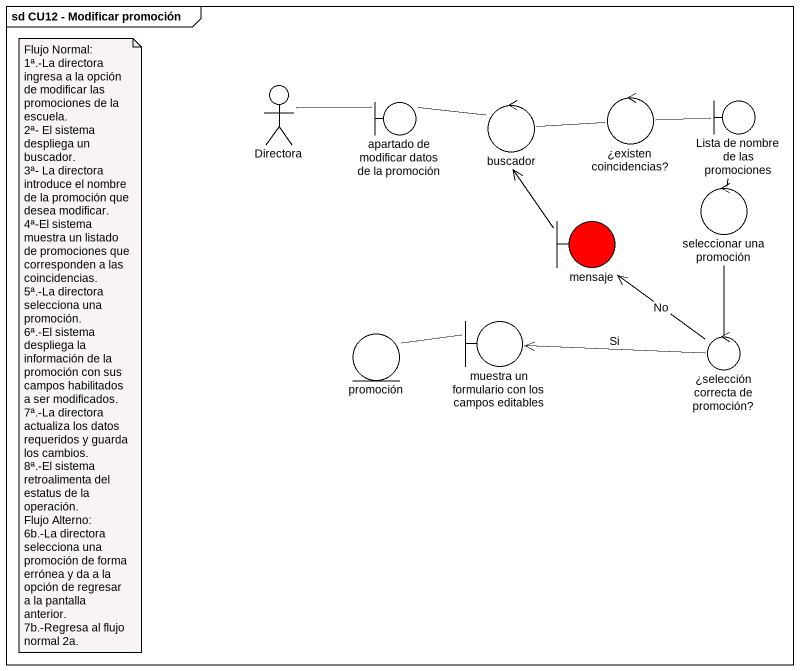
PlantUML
@startuml
mainframe sd CU12 - Modificar promoción
actor Directora
boundary "apartado de modificar datos de la promoción" as apartado_de_modificar_datos
control buscador
control "¿existen coincidencias?" as existen_coincidencias
boundary "Lista de nombre de las promociones" as Lista_de_nombre_de_las
boundary mensaje #FF0000
control "seleccionar una promoción" as seleccionar_una_promoción
boundary "muestra un formulario con los campos editables" as muestra_un_formulario_con
entity promoción
control "¿selección correcta de promoción?" as selección_correcta_de
Directora -right- apartado_de_modificar_datos
apartado_de_modificar_datos -right- buscador
buscador -right- existen_coincidencias
existen_coincidencias -right- Lista_de_nombre_de_las
Lista_de_nombre_de_las -- seleccionar_una_promoción
mensaje -up-> buscador
seleccionar_una_promoción -- selección_correcta_de
muestra_un_formulario_con -left- promoción
selección_correcta_de -up-> mensaje : No
selección_correcta_de -left-> muestra_un_formulario_con : Si
note as N1
  Flujo Normal:
  1ª.-La directora ingresa a la opción de modificar las promociones de la escuela.
  2ª- El sistema despliega un buscador.
  3ª- La directora introduce el nombre de la promoción que desea modificar.
  4ª-El sistema muestra un listado de promociones que corresponden a las coincidencias.
  5ª.-La directora selecciona una promoción.
  6ª.-El sistema despliega la información de la promoción con sus campos habilitados a ser modificados.
  7ª.-La directora actualiza los datos requeridos y guarda los cambios.
  8ª.-El sistema retroalimenta del estatus de la operación.
  Flujo Alterno:
  6b.-La directora selecciona una promoción de forma errónea y da a la opción de regresar a la pantalla anterior.
  7b.-Regresa al flujo normal 2a.
end note
@enduml
